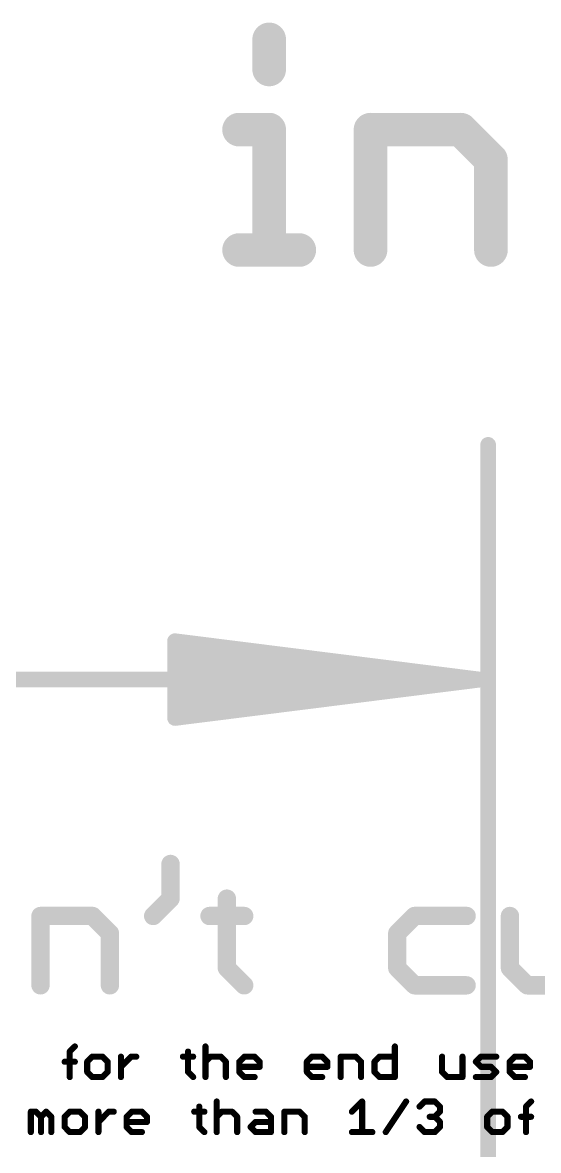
# Model space of a CAD drawing. Extents: x -42 to 65, y -14 to 27.
# Drawn here: x 13.13 to 17.41, y 18.06 to 27.43 of the extents above; entities that cross this region are included whole.
import ezdxf

# ---------------------------------------------------------------- set-up
doc = ezdxf.new("R2010")
doc.units = 0
doc.layers.add('47', color=253, linetype='CONTINUOUS')
doc.layers.add('51', color=253, linetype='CONTINUOUS')

msp = doc.modelspace()

# ---------------------------------------------------------------- linework, layer by layer
at = {"layer": '47'}
for points, const_width in [([(15.1744, 27.2896), (15.1744, 27.0396)], 0.2794), ([(14.9244, 26.5396), (15.1744, 26.5396)], 0.2794), ([(15.1744, 26.5396), (15.1744, 25.5397)], 0.2794), ([(16.0159, 25.5397), (16.0159, 26.5396)], 0.2794), ([(16.0159, 26.5396), (16.7658, 26.5396)], 0.2794), ([(16.7658, 26.5396), (17.0158, 26.2896)], 0.2794), ([(17.0158, 26.2896), (17.0158, 25.5397)], 0.2794), ([(14.9244, 25.5397), (15.4244, 25.5397)], 0.2794), ([(16.9926, 17.78), (16.9926, 23.921)], 0.13), ([(16.9276, 21.971), (14.3926, 22.2902)], 0.13), ([(14.3926, 22.2902), (14.3926, 21.6518)], 0.13), ([(16.9276, 21.971), (14.3926, 22.231)], 0.13), ([(16.9276, 21.971), (14.3926, 22.101)], 0.13), ([(16.9276, 21.971), (0.065, 21.971)], 0.13), ([(14.3926, 21.6518), (16.9276, 21.971)], 0.13), ([(14.3926, 21.841), (16.9276, 21.971)], 0.13), ([(14.3926, 21.711), (16.9276, 21.971)], 0.13)]:
    msp.add_lwpolyline(points, dxfattribs=dict(at, const_width=const_width))
for points, const_width in [([(15.2443, 27.2896, 1), (15.1046, 27.2896)], 0.1397), ([(15.1046, 27.0396, 1), (15.2443, 27.0396)], 0.1397), ([(14.9244, 26.6095, 1), (14.9244, 26.4698)], 0.1397), ([(15.2443, 26.5396, 1), (15.1046, 26.5396)], 0.1397), ([(15.1744, 26.4698, 1), (15.1744, 26.6095)], 0.1397), ([(16.0159, 26.6095, 1), (16.0159, 26.4698)], 0.1397), ([(16.0857, 26.5396, 1), (15.946, 26.5396)], 0.1397), ([(16.8152, 26.589, 1), (16.7164, 26.4902)], 0.1397), ([(16.7658, 26.4698, 1), (16.7658, 26.6095)], 0.1397), ([(17.0857, 26.2896, 1), (16.946, 26.2896)], 0.1397), ([(16.9664, 26.2402, 1), (17.0652, 26.339)], 0.1397), ([(14.9244, 25.6095, 1), (14.9244, 25.4699)], 0.1397), ([(15.4244, 25.4699, 1), (15.4244, 25.6095)], 0.1397), ([(15.1046, 25.5397, 1), (15.2443, 25.5397)], 0.1397), ([(15.946, 25.5397, 1), (16.0857, 25.5397)], 0.1397), ([(16.946, 25.5397, 1), (17.0857, 25.5397)], 0.1397), ([(17.0251, 23.921, 1), (16.9601, 23.921)], 0.065), ([(14.3967, 22.3225, 1), (14.3885, 22.258)], 0.065), ([(14.4251, 22.2902, 1), (14.3601, 22.2902)], 0.065), ([(14.3959, 22.2633, 1), (14.3893, 22.1987)], 0.065), ([(14.3943, 22.1335, 1), (14.3909, 22.0685)], 0.065), ([(16.9317, 21.9388, 1), (16.9235, 22.0032)], 0.065), ([(16.9235, 21.9388, 1), (16.9317, 22.0032)], 0.065), ([(16.9309, 21.9387, 1), (16.9243, 22.0033)], 0.065), ([(16.9243, 21.9387, 1), (16.9309, 22.0033)], 0.065), ([(16.9259, 21.9385, 1), (16.9293, 22.0035)], 0.065), ([(16.9293, 21.9385, 1), (16.9259, 22.0035)], 0.065), ([(16.9276, 21.9385, 1), (16.9276, 22.0035)], 0.065), ([(14.3909, 21.8735, 1), (14.3943, 21.8085)], 0.065), ([(14.3893, 21.7433, 1), (14.3959, 21.6787)], 0.065), ([(14.3885, 21.684, 1), (14.3967, 21.6195)], 0.065), ([(14.3601, 21.6518, 1), (14.4251, 21.6518)], 0.065)]:
    msp.add_lwpolyline(points, format="xyb", dxfattribs=dict(at, const_width=const_width))
at = {"layer": '51'}
for points, const_width in [([(14.3552, 20.4394), (14.3552, 20.1513)], 0.1524), ([(14.3552, 20.1513), (14.2112, 20.0072)], 0.1524), ([(14.823, 20.1513), (14.823, 19.5751)], 0.1524), ([(13.2756, 19.431), (13.2756, 20.0072)], 0.1524), ([(13.2756, 20.0072), (13.7078, 20.0072)], 0.1524), ([(13.7078, 20.0072), (13.8519, 19.8632)], 0.1524), ([(14.6789, 20.0072), (14.967, 20.0072)], 0.1524), ([(16.3822, 20.0072), (16.2381, 19.8632)], 0.1524), ([(16.8143, 20.0072), (16.3822, 20.0072)], 0.1524), ([(17.1736, 20.0072), (17.1736, 19.5751)], 0.1524), ([(13.8519, 19.8632), (13.8519, 19.431)], 0.1524), ([(16.2381, 19.8632), (16.2381, 19.5751)], 0.1524), ([(14.823, 19.5751), (14.967, 19.431)], 0.1524), ([(16.2381, 19.5751), (16.3822, 19.431)], 0.1524), ([(17.1736, 19.5751), (17.3177, 19.431)], 0.1524), ([(16.3822, 19.431), (16.8143, 19.431)], 0.1524), ([(17.3177, 19.431), (17.7499, 19.431)], 0.1524), ([(13.5184, 18.8808), (13.5608, 18.9232)], 0.0508), ([(14.6454, 18.9232), (14.6454, 18.669)], 0.0508), ([(16.2182, 18.9232), (16.2182, 18.669)], 0.0508), ([(13.5184, 18.669), (13.5184, 18.8808)], 0.0508), ([(13.7055, 18.8385), (13.6632, 18.7961)], 0.0508), ([(13.7903, 18.8385), (13.7055, 18.8385)], 0.0508), ([(13.8326, 18.7961), (13.7903, 18.8385)], 0.0508), ([(13.9438, 18.669), (13.9438, 18.8385)], 0.0508), ([(13.9438, 18.7537), (14.0285, 18.8385)], 0.0508), ([(14.0285, 18.8385), (14.0709, 18.8385)], 0.0508), ([(14.4583, 18.8385), (14.5431, 18.8385)], 0.0508), ([(14.5007, 18.8808), (14.5007, 18.7114)], 0.0508), ([(14.6454, 18.7961), (14.6878, 18.8385)], 0.0508), ([(14.6878, 18.8385), (14.7725, 18.8385)], 0.0508), ([(14.7725, 18.8385), (14.8149, 18.7961)], 0.0508), ([(14.9261, 18.7961), (14.9685, 18.8385)], 0.0508), ([(14.9685, 18.8385), (15.0532, 18.8385)], 0.0508), ([(15.0532, 18.8385), (15.0956, 18.7961)], 0.0508), ([(15.4874, 18.7961), (15.5298, 18.8385)], 0.0508), ([(15.5298, 18.8385), (15.6145, 18.8385)], 0.0508), ([(15.6145, 18.8385), (15.6569, 18.7961)], 0.0508), ([(15.7681, 18.669), (15.7681, 18.8385)], 0.0508), ([(15.7681, 18.8385), (15.8952, 18.8385)], 0.0508), ([(15.8952, 18.8385), (15.9375, 18.7961)], 0.0508), ([(16.0487, 18.7961), (16.0911, 18.8385)], 0.0508), ([(16.0911, 18.8385), (16.2182, 18.8385)], 0.0508), ([(16.61, 18.8385), (16.61, 18.7114)], 0.0508), ([(16.7795, 18.669), (16.7795, 18.8385)], 0.0508), ([(16.8907, 18.7961), (16.933, 18.8385)], 0.0508), ([(16.933, 18.8385), (17.0601, 18.8385)], 0.0508), ([(17.1713, 18.7961), (17.2137, 18.8385)], 0.0508), ([(17.2137, 18.8385), (17.2984, 18.8385)], 0.0508), ([(17.2984, 18.8385), (17.3408, 18.7961)], 0.0508), ([(13.4761, 18.7961), (13.5608, 18.7961)], 0.0508), ([(13.6632, 18.7961), (13.6632, 18.7114)], 0.0508), ([(13.8326, 18.7114), (13.8326, 18.7961)], 0.0508), ([(14.8149, 18.7961), (14.8149, 18.669)], 0.0508), ([(14.9261, 18.7114), (14.9261, 18.7961)], 0.0508), ([(15.0956, 18.7537), (14.9261, 18.7537)], 0.0508), ([(15.0956, 18.7961), (15.0956, 18.7537)], 0.0508), ([(15.4874, 18.7114), (15.4874, 18.7961)], 0.0508), ([(15.6569, 18.7537), (15.4874, 18.7537)], 0.0508), ([(15.6569, 18.7961), (15.6569, 18.7537)], 0.0508), ([(15.9375, 18.7961), (15.9375, 18.669)], 0.0508), ([(16.0487, 18.7114), (16.0487, 18.7961)], 0.0508), ([(16.933, 18.7537), (16.8907, 18.7961)], 0.0508), ([(17.0178, 18.7537), (16.933, 18.7537)], 0.0508), ([(17.0601, 18.7114), (17.0178, 18.7537)], 0.0508), ([(17.1713, 18.7114), (17.1713, 18.7961)], 0.0508), ([(17.3408, 18.7537), (17.1713, 18.7537)], 0.0508), ([(17.3408, 18.7961), (17.3408, 18.7537)], 0.0508), ([(13.6632, 18.7114), (13.7055, 18.669)], 0.0508), ([(13.7055, 18.669), (13.7903, 18.669)], 0.0508), ([(13.7903, 18.669), (13.8326, 18.7114)], 0.0508), ([(14.5007, 18.7114), (14.5431, 18.669)], 0.0508), ([(14.9685, 18.669), (14.9261, 18.7114)], 0.0508), ([(15.0532, 18.669), (14.9685, 18.669)], 0.0508), ([(15.5298, 18.669), (15.4874, 18.7114)], 0.0508), ([(15.6145, 18.669), (15.5298, 18.669)], 0.0508), ([(16.0911, 18.669), (16.0487, 18.7114)], 0.0508), ([(16.2182, 18.669), (16.0911, 18.669)], 0.0508), ([(16.61, 18.7114), (16.6524, 18.669)], 0.0508), ([(16.6524, 18.669), (16.7795, 18.669)], 0.0508), ([(16.8907, 18.669), (17.0178, 18.669)], 0.0508), ([(17.0178, 18.669), (17.0601, 18.7114)], 0.0508), ([(17.2137, 18.669), (17.1713, 18.7114)], 0.0508), ([(17.2984, 18.669), (17.2137, 18.669)], 0.0508), ([(14.739, 18.466), (14.739, 18.2118)], 0.0508), ([(15.8616, 18.3813), (15.9463, 18.466)], 0.0508), ([(15.9463, 18.466), (15.9463, 18.2118)], 0.0508), ([(16.1423, 18.2118), (16.3117, 18.466)], 0.0508), ([(16.4229, 18.4236), (16.4653, 18.466)], 0.0508), ([(16.4653, 18.466), (16.55, 18.466)], 0.0508), ([(16.55, 18.466), (16.5924, 18.4236)], 0.0508), ([(17.3072, 18.4236), (17.3496, 18.466)], 0.0508), ([(13.1954, 18.2118), (13.1954, 18.3813)], 0.0508), ([(13.1954, 18.3813), (13.2378, 18.3813)], 0.0508), ([(13.2378, 18.3813), (13.2801, 18.3389)], 0.0508), ([(13.2801, 18.3389), (13.3225, 18.3813)], 0.0508), ([(13.3225, 18.3813), (13.3649, 18.3389)], 0.0508), ([(13.5184, 18.3813), (13.4761, 18.3389)], 0.0508), ([(13.6032, 18.3813), (13.5184, 18.3813)], 0.0508), ([(13.6455, 18.3389), (13.6032, 18.3813)], 0.0508), ([(13.7567, 18.2118), (13.7567, 18.3813)], 0.0508), ([(13.7567, 18.2965), (13.8414, 18.3813)], 0.0508), ([(13.8414, 18.3813), (13.8838, 18.3813)], 0.0508), ([(13.9906, 18.3389), (14.033, 18.3813)], 0.0508), ([(14.033, 18.3813), (14.1177, 18.3813)], 0.0508), ([(14.1177, 18.3813), (14.1601, 18.3389)], 0.0508), ([(14.5519, 18.3813), (14.6366, 18.3813)], 0.0508), ([(14.5943, 18.4236), (14.5943, 18.2542)], 0.0508), ([(14.739, 18.3389), (14.7814, 18.3813)], 0.0508), ([(14.7814, 18.3813), (14.8661, 18.3813)], 0.0508), ([(14.8661, 18.3813), (14.9085, 18.3389)], 0.0508), ([(15.062, 18.3813), (15.1468, 18.3813)], 0.0508), ([(15.1468, 18.3813), (15.1891, 18.3389)], 0.0508), ([(15.3003, 18.2118), (15.3003, 18.3813)], 0.0508), ([(15.3003, 18.3813), (15.4274, 18.3813)], 0.0508), ([(15.4274, 18.3813), (15.4698, 18.3389)], 0.0508), ([(16.5924, 18.3813), (16.55, 18.3389)], 0.0508), ([(16.5924, 18.4236), (16.5924, 18.3813)], 0.0508), ([(17.0266, 18.3813), (16.9842, 18.3389)], 0.0508), ([(17.1113, 18.3813), (17.0266, 18.3813)], 0.0508), ([(17.1537, 18.3389), (17.1113, 18.3813)], 0.0508), ([(17.3072, 18.2118), (17.3072, 18.4236)], 0.0508), ([(13.2801, 18.3389), (13.2801, 18.2118)], 0.0508), ([(13.3649, 18.3389), (13.3649, 18.2118)], 0.0508), ([(13.4761, 18.3389), (13.4761, 18.2542)], 0.0508), ([(13.4761, 18.2542), (13.5184, 18.2118)], 0.0508), ([(13.6032, 18.2118), (13.6455, 18.2542)], 0.0508), ([(13.6455, 18.2542), (13.6455, 18.3389)], 0.0508), ([(13.9906, 18.2542), (13.9906, 18.3389)], 0.0508), ([(14.1601, 18.2965), (13.9906, 18.2965)], 0.0508), ([(14.033, 18.2118), (13.9906, 18.2542)], 0.0508), ([(14.1601, 18.3389), (14.1601, 18.2965)], 0.0508), ([(14.5943, 18.2542), (14.6366, 18.2118)], 0.0508), ([(14.9085, 18.3389), (14.9085, 18.2118)], 0.0508), ([(15.0196, 18.2542), (15.062, 18.2965)], 0.0508), ([(15.062, 18.2118), (15.0196, 18.2542)], 0.0508), ([(15.062, 18.2965), (15.1891, 18.2965)], 0.0508), ([(15.1891, 18.3389), (15.1891, 18.2118)], 0.0508), ([(15.4698, 18.3389), (15.4698, 18.2118)], 0.0508), ([(16.4653, 18.2118), (16.4229, 18.2542)], 0.0508), ([(16.55, 18.3389), (16.5076, 18.3389)], 0.0508), ([(16.55, 18.3389), (16.5924, 18.2965)], 0.0508), ([(16.5924, 18.2542), (16.55, 18.2118)], 0.0508), ([(16.5924, 18.2965), (16.5924, 18.2542)], 0.0508), ([(16.9842, 18.3389), (16.9842, 18.2542)], 0.0508), ([(16.9842, 18.2542), (17.0266, 18.2118)], 0.0508), ([(17.1113, 18.2118), (17.1537, 18.2542)], 0.0508), ([(17.1537, 18.2542), (17.1537, 18.3389)], 0.0508), ([(17.2649, 18.3389), (17.3496, 18.3389)], 0.0508), ([(13.5184, 18.2118), (13.6032, 18.2118)], 0.0508), ([(14.1177, 18.2118), (14.033, 18.2118)], 0.0508), ([(15.1891, 18.2118), (15.062, 18.2118)], 0.0508), ([(15.8616, 18.2118), (16.0311, 18.2118)], 0.0508), ([(16.55, 18.2118), (16.4653, 18.2118)], 0.0508), ([(17.0266, 18.2118), (17.1113, 18.2118)], 0.0508)]:
    msp.add_lwpolyline(points, dxfattribs=dict(at, const_width=const_width))
for points, const_width in [([(14.3933, 20.4394, 1), (14.3171, 20.4394)], 0.0762), ([(14.3171, 20.1513, 1), (14.3933, 20.1513)], 0.0762), ([(14.3822, 20.1243, 1), (14.3283, 20.1782)], 0.0762), ([(14.8611, 20.1513, 1), (14.7849, 20.1513)], 0.0762), ([(13.3137, 20.0072, 1), (13.2375, 20.0072)], 0.0762), ([(13.2756, 20.0453, 1), (13.2756, 19.9691)], 0.0762), ([(13.7347, 20.0342, 1), (13.6809, 19.9803)], 0.0762), ([(13.7078, 19.9691, 1), (13.7078, 20.0453)], 0.0762), ([(14.1842, 20.0342, 1), (14.2381, 19.9803)], 0.0762), ([(14.6789, 20.0453, 1), (14.6789, 19.9691)], 0.0762), ([(14.967, 19.9691, 1), (14.967, 20.0453)], 0.0762), ([(16.3822, 20.0453, 1), (16.3822, 19.9691)], 0.0762), ([(16.4091, 19.9803, 1), (16.3552, 20.0342)], 0.0762), ([(16.8143, 19.9691, 1), (16.8143, 20.0453)], 0.0762), ([(17.2117, 20.0072, 1), (17.1355, 20.0072)], 0.0762), ([(13.89, 19.8632, 1), (13.8138, 19.8632)], 0.0762), ([(13.8249, 19.8362, 1), (13.8788, 19.8901)], 0.0762), ([(16.2762, 19.8632, 1), (16.2, 19.8632)], 0.0762), ([(16.2112, 19.8901, 1), (16.2651, 19.8362)], 0.0762), ([(14.8499, 19.602, 1), (14.796, 19.5481)], 0.0762), ([(14.7849, 19.5751, 1), (14.8611, 19.5751)], 0.0762), ([(16.2651, 19.602, 1), (16.2112, 19.5481)], 0.0762), ([(16.2, 19.5751, 1), (16.2762, 19.5751)], 0.0762), ([(17.2006, 19.602, 1), (17.1467, 19.5481)], 0.0762), ([(17.1355, 19.5751, 1), (17.2117, 19.5751)], 0.0762), ([(14.9401, 19.4041, 1), (14.994, 19.4579)], 0.0762), ([(16.3822, 19.4691, 1), (16.3822, 19.3929)], 0.0762), ([(16.3552, 19.4041, 1), (16.4091, 19.4579)], 0.0762), ([(16.8143, 19.3929, 1), (16.8143, 19.4691)], 0.0762), ([(17.3177, 19.4691, 1), (17.3177, 19.3929)], 0.0762), ([(17.2907, 19.4041, 1), (17.3446, 19.4579)], 0.0762), ([(13.2375, 19.431, 1), (13.3137, 19.431)], 0.0762), ([(13.8138, 19.431, 1), (13.89, 19.431)], 0.0762), ([(13.5698, 18.9142, 1), (13.5518, 18.9322)], 0.0254), ([(14.6581, 18.9232, 1), (14.6327, 18.9232)], 0.0254), ([(16.2309, 18.9232, 1), (16.2055, 18.9232)], 0.0254), ([(13.5311, 18.8808, 1), (13.5057, 18.8808)], 0.0254), ([(13.5094, 18.8898, 1), (13.5274, 18.8719)], 0.0254), ([(13.7055, 18.8512, 1), (13.7055, 18.8258)], 0.0254), ([(13.7145, 18.8295, 1), (13.6965, 18.8475)], 0.0254), ([(13.7992, 18.8475, 1), (13.7813, 18.8295)], 0.0254), ([(13.7903, 18.8258, 1), (13.7903, 18.8512)], 0.0254), ([(13.9565, 18.8385, 1), (13.9311, 18.8385)], 0.0254), ([(14.0285, 18.8512, 1), (14.0285, 18.8258)], 0.0254), ([(14.0375, 18.8295, 1), (14.0196, 18.8475)], 0.0254), ([(14.0709, 18.8258, 1), (14.0709, 18.8512)], 0.0254), ([(14.4583, 18.8512, 1), (14.4583, 18.8258)], 0.0254), ([(14.5134, 18.8808, 1), (14.488, 18.8808)], 0.0254), ([(14.5431, 18.8258, 1), (14.5431, 18.8512)], 0.0254), ([(14.6878, 18.8512, 1), (14.6878, 18.8258)], 0.0254), ([(14.6968, 18.8295, 1), (14.6788, 18.8475)], 0.0254), ([(14.7815, 18.8475, 1), (14.7636, 18.8295)], 0.0254), ([(14.7725, 18.8258, 1), (14.7725, 18.8512)], 0.0254), ([(14.9685, 18.8512, 1), (14.9685, 18.8258)], 0.0254), ([(14.9774, 18.8295, 1), (14.9595, 18.8475)], 0.0254), ([(15.0622, 18.8475, 1), (15.0442, 18.8295)], 0.0254), ([(15.0532, 18.8258, 1), (15.0532, 18.8512)], 0.0254), ([(15.5298, 18.8512, 1), (15.5298, 18.8258)], 0.0254), ([(15.5387, 18.8295, 1), (15.5208, 18.8475)], 0.0254), ([(15.6235, 18.8475, 1), (15.6055, 18.8295)], 0.0254), ([(15.6145, 18.8258, 1), (15.6145, 18.8512)], 0.0254), ([(15.7808, 18.8385, 1), (15.7554, 18.8385)], 0.0254), ([(15.7681, 18.8512, 1), (15.7681, 18.8258)], 0.0254), ([(15.9041, 18.8475, 1), (15.8862, 18.8295)], 0.0254), ([(15.8952, 18.8258, 1), (15.8952, 18.8512)], 0.0254), ([(16.0911, 18.8512, 1), (16.0911, 18.8258)], 0.0254), ([(16.1001, 18.8295, 1), (16.0821, 18.8475)], 0.0254), ([(16.2182, 18.8258, 1), (16.2182, 18.8512)], 0.0254), ([(16.6227, 18.8385, 1), (16.5973, 18.8385)], 0.0254), ([(16.7922, 18.8385, 1), (16.7668, 18.8385)], 0.0254), ([(16.933, 18.8512, 1), (16.933, 18.8258)], 0.0254), ([(16.942, 18.8295, 1), (16.9241, 18.8475)], 0.0254), ([(17.0601, 18.8258, 1), (17.0601, 18.8512)], 0.0254), ([(17.2137, 18.8512, 1), (17.2137, 18.8258)], 0.0254), ([(17.2227, 18.8295, 1), (17.2047, 18.8475)], 0.0254), ([(17.3074, 18.8475, 1), (17.2894, 18.8295)], 0.0254), ([(17.2984, 18.8258, 1), (17.2984, 18.8512)], 0.0254), ([(13.4761, 18.8088, 1), (13.4761, 18.7834)], 0.0254), ([(13.5608, 18.7834, 1), (13.5608, 18.8088)], 0.0254), ([(13.6759, 18.7961, 1), (13.6505, 18.7961)], 0.0254), ([(13.6542, 18.8051, 1), (13.6721, 18.7871)], 0.0254), ([(13.8453, 18.7961, 1), (13.8199, 18.7961)], 0.0254), ([(13.8237, 18.7871, 1), (13.8416, 18.8051)], 0.0254), ([(13.9348, 18.7627, 1), (13.9528, 18.7448)], 0.0254), ([(14.6365, 18.8051, 1), (14.6544, 18.7871)], 0.0254), ([(14.8276, 18.7961, 1), (14.8022, 18.7961)], 0.0254), ([(14.8059, 18.7871, 1), (14.8239, 18.8051)], 0.0254), ([(14.9388, 18.7961, 1), (14.9134, 18.7961)], 0.0254), ([(14.9171, 18.8051, 1), (14.9351, 18.7871)], 0.0254), ([(14.9261, 18.7664, 1), (14.9261, 18.741)], 0.0254), ([(15.1083, 18.7961, 1), (15.0829, 18.7961)], 0.0254), ([(15.0829, 18.7537, 1), (15.1083, 18.7537)], 0.0254), ([(15.0866, 18.7871, 1), (15.1046, 18.8051)], 0.0254), ([(15.0956, 18.741, 1), (15.0956, 18.7664)], 0.0254), ([(15.5001, 18.7961, 1), (15.4747, 18.7961)], 0.0254), ([(15.4784, 18.8051, 1), (15.4964, 18.7871)], 0.0254), ([(15.4874, 18.7664, 1), (15.4874, 18.741)], 0.0254), ([(15.6696, 18.7961, 1), (15.6442, 18.7961)], 0.0254), ([(15.6442, 18.7537, 1), (15.6696, 18.7537)], 0.0254), ([(15.6479, 18.7871, 1), (15.6659, 18.8051)], 0.0254), ([(15.6569, 18.741, 1), (15.6569, 18.7664)], 0.0254), ([(15.9502, 18.7961, 1), (15.9248, 18.7961)], 0.0254), ([(15.9286, 18.7871, 1), (15.9465, 18.8051)], 0.0254), ([(16.0614, 18.7961, 1), (16.036, 18.7961)], 0.0254), ([(16.0397, 18.8051, 1), (16.0577, 18.7871)], 0.0254), ([(16.8996, 18.8051, 1), (16.8817, 18.7871)], 0.0254), ([(16.8817, 18.8051, 1), (16.8996, 18.7871)], 0.0254), ([(16.933, 18.7664, 1), (16.933, 18.741)], 0.0254), ([(16.9241, 18.7448, 1), (16.942, 18.7627)], 0.0254), ([(17.0268, 18.7627, 1), (17.0088, 18.7448)], 0.0254), ([(17.0178, 18.741, 1), (17.0178, 18.7664)], 0.0254), ([(17.184, 18.7961, 1), (17.1586, 18.7961)], 0.0254), ([(17.1623, 18.8051, 1), (17.1803, 18.7871)], 0.0254), ([(17.1713, 18.7664, 1), (17.1713, 18.741)], 0.0254), ([(17.3535, 18.7961, 1), (17.3281, 18.7961)], 0.0254), ([(17.3281, 18.7537, 1), (17.3535, 18.7537)], 0.0254), ([(17.3318, 18.7871, 1), (17.3498, 18.8051)], 0.0254), ([(17.3408, 18.741, 1), (17.3408, 18.7664)], 0.0254), ([(13.5057, 18.669, 1), (13.5311, 18.669)], 0.0254), ([(13.6721, 18.7203, 1), (13.6542, 18.7024)], 0.0254), ([(13.6505, 18.7114, 1), (13.6759, 18.7114)], 0.0254), ([(13.7055, 18.6817, 1), (13.7055, 18.6563)], 0.0254), ([(13.6965, 18.66, 1), (13.7145, 18.678)], 0.0254), ([(13.7813, 18.678, 1), (13.7992, 18.66)], 0.0254), ([(13.7903, 18.6563, 1), (13.7903, 18.6817)], 0.0254), ([(13.8199, 18.7114, 1), (13.8453, 18.7114)], 0.0254), ([(13.8416, 18.7024, 1), (13.8237, 18.7203)], 0.0254), ([(13.9311, 18.669, 1), (13.9565, 18.669)], 0.0254), ([(14.5097, 18.7203, 1), (14.4917, 18.7024)], 0.0254), ([(14.488, 18.7114, 1), (14.5134, 18.7114)], 0.0254), ([(14.5341, 18.66, 1), (14.5521, 18.678)], 0.0254), ([(14.6327, 18.669, 1), (14.6581, 18.669)], 0.0254), ([(14.8022, 18.669, 1), (14.8276, 18.669)], 0.0254), ([(14.9351, 18.7203, 1), (14.9171, 18.7024)], 0.0254), ([(14.9134, 18.7114, 1), (14.9388, 18.7114)], 0.0254), ([(14.9685, 18.6817, 1), (14.9685, 18.6563)], 0.0254), ([(14.9595, 18.66, 1), (14.9774, 18.678)], 0.0254), ([(15.0532, 18.6563, 1), (15.0532, 18.6817)], 0.0254), ([(15.4964, 18.7203, 1), (15.4784, 18.7024)], 0.0254), ([(15.4747, 18.7114, 1), (15.5001, 18.7114)], 0.0254), ([(15.5298, 18.6817, 1), (15.5298, 18.6563)], 0.0254), ([(15.5208, 18.66, 1), (15.5387, 18.678)], 0.0254), ([(15.6145, 18.6563, 1), (15.6145, 18.6817)], 0.0254), ([(15.7554, 18.669, 1), (15.7808, 18.669)], 0.0254), ([(15.9248, 18.669, 1), (15.9502, 18.669)], 0.0254), ([(16.0577, 18.7203, 1), (16.0397, 18.7024)], 0.0254), ([(16.036, 18.7114, 1), (16.0614, 18.7114)], 0.0254), ([(16.0911, 18.6817, 1), (16.0911, 18.6563)], 0.0254), ([(16.0821, 18.66, 1), (16.1001, 18.678)], 0.0254), ([(16.2055, 18.669, 1), (16.2309, 18.669)], 0.0254), ([(16.2182, 18.6563, 1), (16.2182, 18.6817)], 0.0254), ([(16.619, 18.7203, 1), (16.601, 18.7024)], 0.0254), ([(16.5973, 18.7114, 1), (16.6227, 18.7114)], 0.0254), ([(16.6524, 18.6817, 1), (16.6524, 18.6563)], 0.0254), ([(16.6434, 18.66, 1), (16.6614, 18.678)], 0.0254), ([(16.7668, 18.669, 1), (16.7922, 18.669)], 0.0254), ([(16.7795, 18.6563, 1), (16.7795, 18.6817)], 0.0254), ([(16.8907, 18.6817, 1), (16.8907, 18.6563)], 0.0254), ([(17.0088, 18.678, 1), (17.0268, 18.66)], 0.0254), ([(17.0178, 18.6563, 1), (17.0178, 18.6817)], 0.0254), ([(17.0691, 18.7024, 1), (17.0512, 18.7203)], 0.0254), ([(17.0512, 18.7024, 1), (17.0691, 18.7203)], 0.0254), ([(17.1803, 18.7203, 1), (17.1623, 18.7024)], 0.0254), ([(17.1586, 18.7114, 1), (17.184, 18.7114)], 0.0254), ([(17.2137, 18.6817, 1), (17.2137, 18.6563)], 0.0254), ([(17.2047, 18.66, 1), (17.2227, 18.678)], 0.0254), ([(17.2984, 18.6563, 1), (17.2984, 18.6817)], 0.0254), ([(14.7517, 18.466, 1), (14.7263, 18.466)], 0.0254), ([(15.959, 18.466, 1), (15.9336, 18.466)], 0.0254), ([(15.9553, 18.457, 1), (15.9374, 18.475)], 0.0254), ([(16.3223, 18.459, 1), (16.3012, 18.4731)], 0.0254), ([(16.4653, 18.4787, 1), (16.4653, 18.4533)], 0.0254), ([(16.4743, 18.457, 1), (16.4563, 18.475)], 0.0254), ([(16.559, 18.475, 1), (16.541, 18.457)], 0.0254), ([(16.55, 18.4533, 1), (16.55, 18.4787)], 0.0254), ([(17.3586, 18.457, 1), (17.3406, 18.475)], 0.0254), ([(13.2081, 18.3813, 1), (13.1827, 18.3813)], 0.0254), ([(13.1954, 18.394, 1), (13.1954, 18.3686)], 0.0254), ([(13.2467, 18.3903, 1), (13.2288, 18.3723)], 0.0254), ([(13.2378, 18.3686, 1), (13.2378, 18.394)], 0.0254), ([(13.3315, 18.3903, 1), (13.3135, 18.3723)], 0.0254), ([(13.3315, 18.3723, 1), (13.3135, 18.3903)], 0.0254), ([(13.5184, 18.394, 1), (13.5184, 18.3686)], 0.0254), ([(13.5274, 18.3723, 1), (13.5094, 18.3903)], 0.0254), ([(13.6121, 18.3903, 1), (13.5942, 18.3723)], 0.0254), ([(13.6032, 18.3686, 1), (13.6032, 18.394)], 0.0254), ([(13.7694, 18.3813, 1), (13.744, 18.3813)], 0.0254), ([(13.8414, 18.394, 1), (13.8414, 18.3686)], 0.0254), ([(13.8504, 18.3723, 1), (13.8325, 18.3903)], 0.0254), ([(13.8838, 18.3686, 1), (13.8838, 18.394)], 0.0254), ([(14.033, 18.394, 1), (14.033, 18.3686)], 0.0254), ([(14.0419, 18.3723, 1), (14.024, 18.3903)], 0.0254), ([(14.1267, 18.3903, 1), (14.1087, 18.3723)], 0.0254), ([(14.1177, 18.3686, 1), (14.1177, 18.394)], 0.0254), ([(14.5519, 18.394, 1), (14.5519, 18.3686)], 0.0254), ([(14.607, 18.4236, 1), (14.5816, 18.4236)], 0.0254), ([(14.6366, 18.3686, 1), (14.6366, 18.394)], 0.0254), ([(14.7814, 18.394, 1), (14.7814, 18.3686)], 0.0254), ([(14.7903, 18.3723, 1), (14.7724, 18.3903)], 0.0254), ([(14.8751, 18.3903, 1), (14.8571, 18.3723)], 0.0254), ([(14.8661, 18.3686, 1), (14.8661, 18.394)], 0.0254), ([(15.062, 18.394, 1), (15.062, 18.3686)], 0.0254), ([(15.1557, 18.3903, 1), (15.1378, 18.3723)], 0.0254), ([(15.1468, 18.3686, 1), (15.1468, 18.394)], 0.0254), ([(15.313, 18.3813, 1), (15.2876, 18.3813)], 0.0254), ([(15.3003, 18.394, 1), (15.3003, 18.3686)], 0.0254), ([(15.4364, 18.3903, 1), (15.4184, 18.3723)], 0.0254), ([(15.4274, 18.3686, 1), (15.4274, 18.394)], 0.0254), ([(15.8526, 18.3903, 1), (15.8706, 18.3723)], 0.0254), ([(16.4139, 18.4326, 1), (16.4319, 18.4147)], 0.0254), ([(16.6051, 18.4236, 1), (16.5797, 18.4236)], 0.0254), ([(16.5797, 18.3813, 1), (16.6051, 18.3813)], 0.0254), ([(16.5834, 18.4147, 1), (16.6014, 18.4326)], 0.0254), ([(16.6014, 18.3723, 1), (16.5834, 18.3903)], 0.0254), ([(17.0266, 18.394, 1), (17.0266, 18.3686)], 0.0254), ([(17.0356, 18.3723, 1), (17.0176, 18.3903)], 0.0254), ([(17.1203, 18.3903, 1), (17.1023, 18.3723)], 0.0254), ([(17.1113, 18.3686, 1), (17.1113, 18.394)], 0.0254), ([(17.3199, 18.4236, 1), (17.2945, 18.4236)], 0.0254), ([(17.2983, 18.4326, 1), (17.3162, 18.4147)], 0.0254), ([(13.2928, 18.3389, 1), (13.2674, 18.3389)], 0.0254), ([(13.2712, 18.3479, 1), (13.2891, 18.3299)], 0.0254), ([(13.2712, 18.3299, 1), (13.2891, 18.3479)], 0.0254), ([(13.3776, 18.3389, 1), (13.3522, 18.3389)], 0.0254), ([(13.3559, 18.3299, 1), (13.3739, 18.3479)], 0.0254), ([(13.4888, 18.3389, 1), (13.4634, 18.3389)], 0.0254), ([(13.4671, 18.3479, 1), (13.485, 18.3299)], 0.0254), ([(13.485, 18.2631, 1), (13.4671, 18.2452)], 0.0254), ([(13.6582, 18.3389, 1), (13.6328, 18.3389)], 0.0254), ([(13.6365, 18.3299, 1), (13.6545, 18.3479)], 0.0254), ([(13.6545, 18.2452, 1), (13.6365, 18.2631)], 0.0254), ([(13.7477, 18.3055, 1), (13.7657, 18.2876)], 0.0254), ([(14.0033, 18.3389, 1), (13.9779, 18.3389)], 0.0254), ([(13.9816, 18.3479, 1), (13.9996, 18.3299)], 0.0254), ([(13.9906, 18.3092, 1), (13.9906, 18.2838)], 0.0254), ([(13.9996, 18.2631, 1), (13.9816, 18.2452)], 0.0254), ([(14.1728, 18.3389, 1), (14.1474, 18.3389)], 0.0254), ([(14.1474, 18.2965, 1), (14.1728, 18.2965)], 0.0254), ([(14.1511, 18.3299, 1), (14.169, 18.3479)], 0.0254), ([(14.1601, 18.2838, 1), (14.1601, 18.3092)], 0.0254), ([(14.6032, 18.2631, 1), (14.5853, 18.2452)], 0.0254), ([(14.73, 18.3479, 1), (14.748, 18.3299)], 0.0254), ([(14.9212, 18.3389, 1), (14.8958, 18.3389)], 0.0254), ([(14.8995, 18.3299, 1), (14.9174, 18.3479)], 0.0254), ([(15.0286, 18.2631, 1), (15.0107, 18.2452)], 0.0254), ([(15.0107, 18.2631, 1), (15.0286, 18.2452)], 0.0254), ([(15.062, 18.3092, 1), (15.062, 18.2838)], 0.0254), ([(15.071, 18.2876, 1), (15.053, 18.3055)], 0.0254), ([(15.2018, 18.3389, 1), (15.1764, 18.3389)], 0.0254), ([(15.1801, 18.3299, 1), (15.1981, 18.3479)], 0.0254), ([(15.1891, 18.2838, 1), (15.1891, 18.3092)], 0.0254), ([(15.4825, 18.3389, 1), (15.4571, 18.3389)], 0.0254), ([(15.4608, 18.3299, 1), (15.4788, 18.3479)], 0.0254), ([(16.4319, 18.2631, 1), (16.4139, 18.2452)], 0.0254), ([(16.5076, 18.3516, 1), (16.5076, 18.3262)], 0.0254), ([(16.559, 18.3479, 1), (16.541, 18.3299)], 0.0254), ([(16.541, 18.3479, 1), (16.559, 18.3299)], 0.0254), ([(16.55, 18.3262, 1), (16.55, 18.3516)], 0.0254), ([(16.6051, 18.2965, 1), (16.5797, 18.2965)], 0.0254), ([(16.5834, 18.2876, 1), (16.6014, 18.3055)], 0.0254), ([(16.6014, 18.2452, 1), (16.5834, 18.2631)], 0.0254), ([(16.9969, 18.3389, 1), (16.9715, 18.3389)], 0.0254), ([(16.9752, 18.3479, 1), (16.9932, 18.3299)], 0.0254), ([(16.9932, 18.2631, 1), (16.9752, 18.2452)], 0.0254), ([(17.1664, 18.3389, 1), (17.141, 18.3389)], 0.0254), ([(17.1447, 18.3299, 1), (17.1627, 18.3479)], 0.0254), ([(17.1627, 18.2452, 1), (17.1447, 18.2631)], 0.0254), ([(17.2649, 18.3516, 1), (17.2649, 18.3262)], 0.0254), ([(17.3496, 18.3262, 1), (17.3496, 18.3516)], 0.0254), ([(13.1827, 18.2118, 1), (13.2081, 18.2118)], 0.0254), ([(13.2674, 18.2118, 1), (13.2928, 18.2118)], 0.0254), ([(13.3522, 18.2118, 1), (13.3776, 18.2118)], 0.0254), ([(13.4634, 18.2542, 1), (13.4888, 18.2542)], 0.0254), ([(13.5184, 18.2245, 1), (13.5184, 18.1991)], 0.0254), ([(13.5094, 18.2028, 1), (13.5274, 18.2208)], 0.0254), ([(13.5942, 18.2208, 1), (13.6121, 18.2028)], 0.0254), ([(13.6032, 18.1991, 1), (13.6032, 18.2245)], 0.0254), ([(13.6328, 18.2542, 1), (13.6582, 18.2542)], 0.0254), ([(13.744, 18.2118, 1), (13.7694, 18.2118)], 0.0254), ([(13.9779, 18.2542, 1), (14.0033, 18.2542)], 0.0254), ([(14.033, 18.2245, 1), (14.033, 18.1991)], 0.0254), ([(14.024, 18.2028, 1), (14.0419, 18.2208)], 0.0254), ([(14.1177, 18.1991, 1), (14.1177, 18.2245)], 0.0254), ([(14.5816, 18.2542, 1), (14.607, 18.2542)], 0.0254), ([(14.6276, 18.2028, 1), (14.6456, 18.2208)], 0.0254), ([(14.7263, 18.2118, 1), (14.7517, 18.2118)], 0.0254), ([(14.8958, 18.2118, 1), (14.9212, 18.2118)], 0.0254), ([(15.062, 18.2245, 1), (15.062, 18.1991)], 0.0254), ([(15.053, 18.2028, 1), (15.071, 18.2208)], 0.0254), ([(15.1764, 18.2118, 1), (15.2018, 18.2118)], 0.0254), ([(15.1891, 18.1991, 1), (15.1891, 18.2245)], 0.0254), ([(15.2876, 18.2118, 1), (15.313, 18.2118)], 0.0254), ([(15.4571, 18.2118, 1), (15.4825, 18.2118)], 0.0254), ([(15.8616, 18.2245, 1), (15.8616, 18.1991)], 0.0254), ([(15.9336, 18.2118, 1), (15.959, 18.2118)], 0.0254), ([(16.0311, 18.1991, 1), (16.0311, 18.2245)], 0.0254), ([(16.1317, 18.2188, 1), (16.1528, 18.2048)], 0.0254), ([(16.4653, 18.2245, 1), (16.4653, 18.1991)], 0.0254), ([(16.4563, 18.2028, 1), (16.4743, 18.2208)], 0.0254), ([(16.541, 18.2208, 1), (16.559, 18.2028)], 0.0254), ([(16.55, 18.1991, 1), (16.55, 18.2245)], 0.0254), ([(16.5797, 18.2542, 1), (16.6051, 18.2542)], 0.0254), ([(16.9715, 18.2542, 1), (16.9969, 18.2542)], 0.0254), ([(17.0266, 18.2245, 1), (17.0266, 18.1991)], 0.0254), ([(17.0176, 18.2028, 1), (17.0356, 18.2208)], 0.0254), ([(17.1023, 18.2208, 1), (17.1203, 18.2028)], 0.0254), ([(17.1113, 18.1991, 1), (17.1113, 18.2245)], 0.0254), ([(17.141, 18.2542, 1), (17.1664, 18.2542)], 0.0254), ([(17.2945, 18.2118, 1), (17.3199, 18.2118)], 0.0254)]:
    msp.add_lwpolyline(points, format="xyb", dxfattribs=dict(at, const_width=const_width))

doc.saveas('drawing.dxf')
